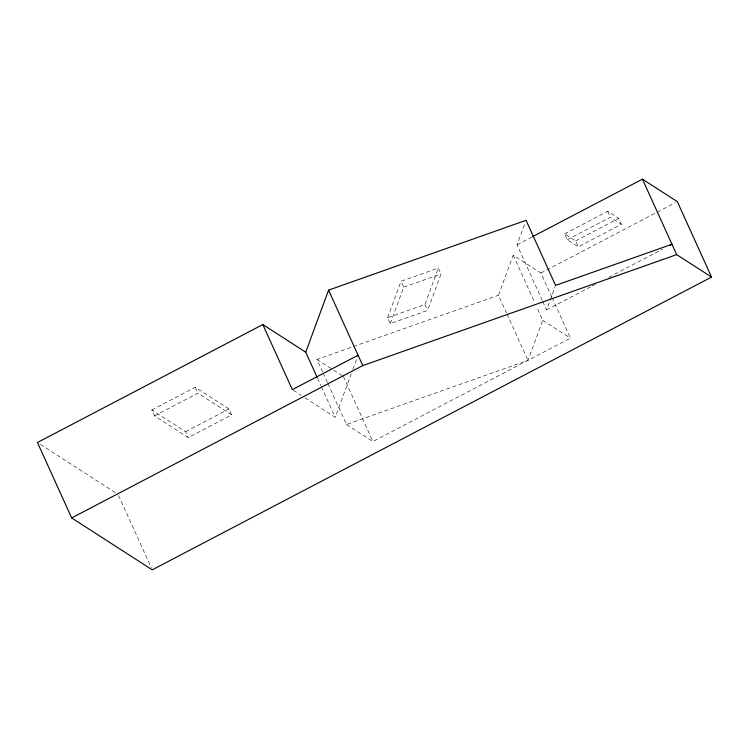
<?xml version="1.0" encoding="UTF-8"?>
<svg xmlns="http://www.w3.org/2000/svg" width="749" height="749" viewBox="0 0 749 749"><rect width="100%" height="100%" fill="white"/><g stroke="black" fill="none" stroke-linecap="round" stroke-linejoin="round"><path stroke-width="0.56" stroke-dasharray="3.75 2.81" d="M305.012 397.803L335.243 417.268L351.281 373.732M352.882 369.369L358.097 355.223M387.598 317.707L401.024 281.24L438.343 268.048L441.03 273.965L427.604 310.432L390.285 323.624L387.598 317.707L424.917 304.515L438.343 268.048M390.285 323.624L403.711 287.157L401.024 281.24M506.567 313.091L498.478 295.246L513.215 255.203L540.909 273.029L551.863 297.175M542.285 300.452L517.044 244.811L525.283 222.444M327.912 383.563L346.478 424.505L527.998 360.335L542.744 320.291L536.556 306.65M542.763 301.501L546.573 309.899L555.206 286.464M151.85 409.965L195.255 387.252L228.979 408.963L231.656 414.88L188.261 437.594L154.537 415.882L151.85 409.965L185.574 431.677L188.261 437.594M154.537 415.882L197.942 393.169L231.656 414.88M517.044 244.811L531.556 237.208M185.574 431.677L228.979 408.963M564.643 233.838L607.72 211.284L618.711 218.362L621.398 224.279L578.322 246.833L567.321 239.755L564.643 233.838L575.635 240.916L578.322 246.833M567.321 239.755L610.407 217.201L621.398 224.279M575.635 240.916L618.711 218.362M540.909 273.029L675.261 202.707M546.573 309.899L591.139 286.577M592.169 286.034L595.277 284.405M608.75 277.355L662.64 249.145M346.478 424.505L372.908 441.517L570.438 338.127L552.341 298.224M403.711 287.157L441.03 273.965M322.669 372.01L316.958 359.417L498.478 295.246M542.744 320.291L570.438 338.127M316.958 359.417L332.612 369.491M333.595 370.128L342.396 375.792M293.308 390.266L301.107 395.294M40.399 444.4L116.058 493.114M607.72 211.284L610.407 217.201M513.215 255.203L534.655 302.446M507.045 314.14L527.998 360.335M424.917 304.515L427.604 310.432M343.379 376.429L372.908 441.517M323.147 373.058L327.435 382.514M317.623 378.423L320.956 385.772M321.433 386.821L335.243 417.268M195.255 387.252L197.942 393.169M118.501 495.445L151.279 567.705"/><path stroke-width="1.12" d="M317.145 377.374L305.723 352.18L328.568 290.125L526.07 220.309L555.589 285.406L671.975 244.268L669.896 245.344M305.723 352.18L262.805 324.551L37.45 442.509L71.679 517.952L152.244 569.83L711.55 277.074L677.321 201.631L642.445 179.17L532.595 236.665M358.097 355.223L292.335 389.639L262.805 324.551M71.679 517.952L362.788 365.578L676.665 254.623L711.55 277.074M642.445 179.17L676.665 254.623M328.568 290.125L362.788 365.578"/></g></svg>
